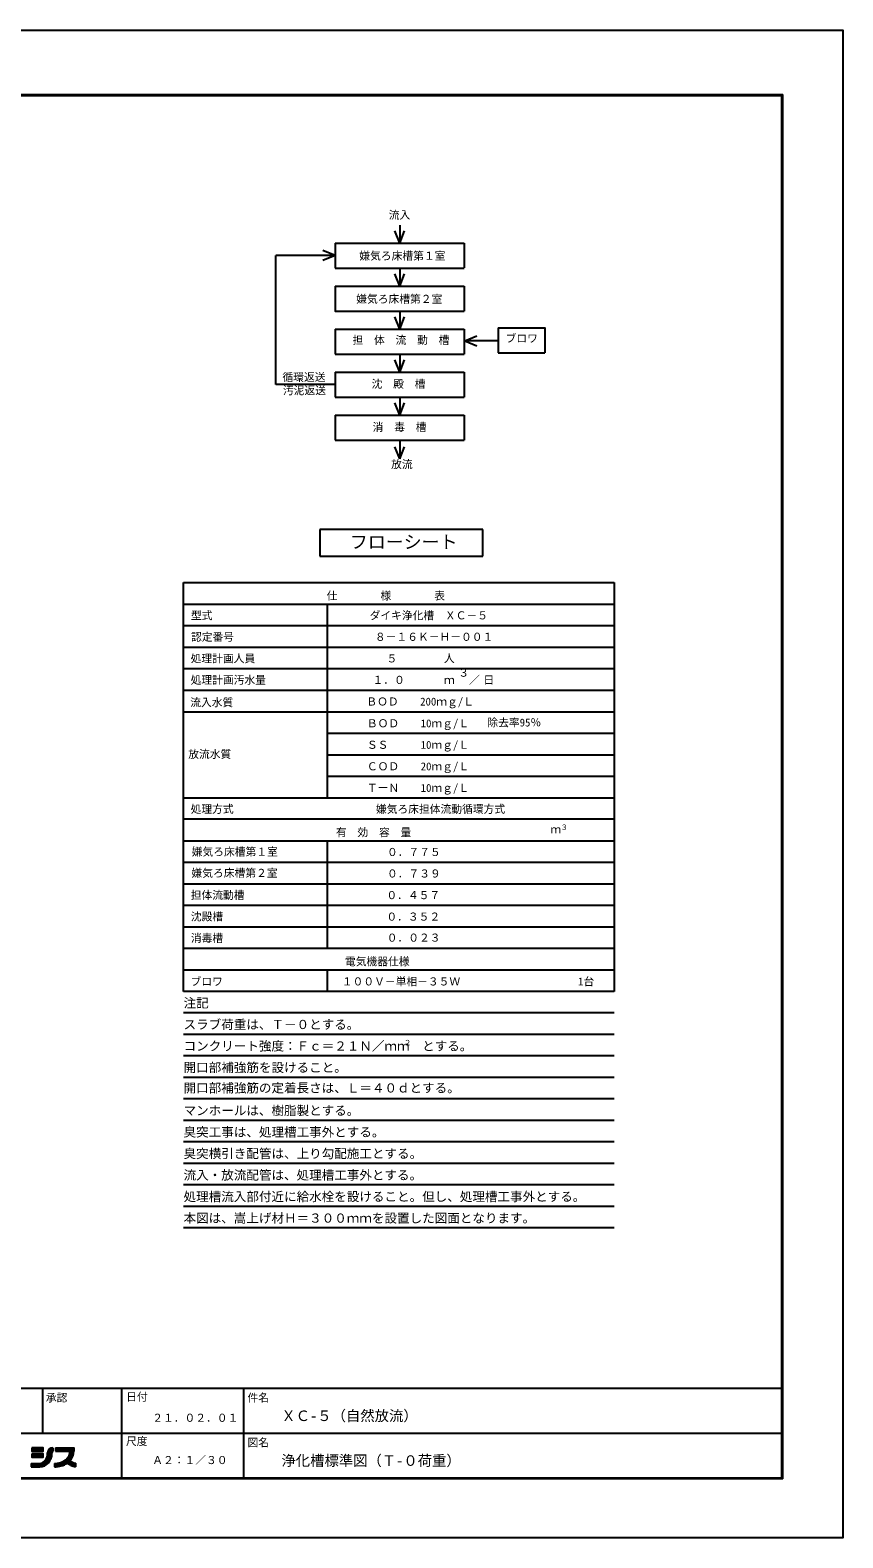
# Model space of a CAD drawing. Units: millimetres, scale not verified. Extents: x -8910 to 8910, y -6308 to 6308.
# Drawn here: x 2114 to 8910, y -6308 to 6308 of the extents above; entities that cross this region are included whole.
import ezdxf
from ezdxf.enums import TextEntityAlignment as Align

# ---------------------------------------------------------------- set-up
doc = ezdxf.new("R2010")
doc.units = ezdxf.units.MM
doc.header["$LTSCALE"] = 30
for name, color, linetype, lineweight in [('0-7_水管', 4, 'Continuous', 25), ('0-8_図面枠', 7, 'Continuous', 25), ('0-9_Axis_waku', 7, 'Continuous', 25)]:
    doc.layers.add(name, color=color, linetype=linetype, lineweight=lineweight)
doc.styles.add('ＭＳ ゴシック', font='')
doc.styles.get('ＭＳ ゴシック').set_extended_font_data('MS Gothic')

msp = doc.modelspace()

# ---------------------------------------------------------------- linework, layer by layer
at = {"layer": '0-7_水管', "color": 7}
for p, q in [((5204.59, 4676.28), (5204.59, 4526.28)), ((5204.59, 4526.28), (5163.38, 4628.07)), ((5204.59, 4526.28), (5245.81, 4628.07)), ((4168.1, 3341.75), (4168.1, 4421.73)), ((4664.6, 4421.73), (4168.1, 4421.73)), ((4664.6, 4421.73), (4562.8, 4462.94)), ((4664.6, 4421.73), (4562.8, 4380.51)), ((4664.6, 4526.28), (4664.6, 4317.18)), ((4664.6, 4526.28), (5744.6, 4526.28)), ((5744.6, 4526.28), (5744.6, 4317.56)), ((4664.6, 4316.29), (5744.6, 4316.29)), ((5204.59, 4316.29), (5204.59, 4166.29)), ((4664.6, 4166.29), (5744.6, 4166.29)), ((5204.59, 4166.29), (5163.38, 4268.08)), ((5204.59, 4166.29), (5245.81, 4268.08)), ((5744.6, 4166.29), (5744.6, 3956.3)), ((5204.59, 3956.3), (5204.59, 3806.3)), ((4664.6, 3806.3), (4664.6, 3597.19)), ((4664.6, 3806.3), (5744.6, 3806.3)), ((5204.59, 3806.3), (5163.38, 3908.09)), ((5204.59, 3806.3), (5245.81, 3908.09)), ((5744.6, 3806.3), (5744.6, 3597.58)), ((6026.86, 3816.86), (6026.86, 3607.76)), ((5748.07, 3708.66), (5849.86, 3749.88)), ((5748.07, 3708.66), (5849.86, 3667.45)), ((6026.86, 3708.66), (5748.07, 3708.66)), ((4664.6, 3596.3), (5744.6, 3596.3)), ((5204.59, 3446.31), (5163.38, 3548.09)), ((5204.59, 3596.3), (5204.59, 3446.31)), ((5204.59, 3446.31), (5245.81, 3548.09)), ((6026.86, 3606.87), (6419.1, 3606.87)), ((4664.6, 3446.31), (4664.6, 3237.2)), ((4664.6, 3446.31), (5744.6, 3446.31)), ((5744.6, 3446.31), (5744.6, 3237.59)), ((4664.6, 3341.75), (4168.1, 3341.75)), ((4664.6, 3236.31), (5744.6, 3236.31)), ((5204.59, 3087.21), (5163.38, 3188.99)), ((5204.59, 3237.2), (5204.59, 3087.21)), ((5204.59, 3087.21), (5245.81, 3188.99)), ((4664.6, 3086.31), (4664.6, 2877.21)), ((4664.6, 3086.31), (5744.6, 3086.31)), ((5744.6, 3086.31), (5744.6, 2877.6)), ((4664.6, 2876.32), (5744.6, 2876.32)), ((5204.59, 2719.7), (5163.38, 2821.49)), ((5204.59, 2869.7), (5204.59, 2719.7)), ((5204.59, 2719.7), (5245.81, 2821.49)), ((4536.08, 2130.51), (4536.08, 1905.03)), ((5899.2, 2130.51), (4536.08, 2130.51)), ((5899.2, 1905.03), (5899.2, 2130.51)), ((4536.08, 1905.03), (5899.2, 1905.03))]:
    msp.add_line(p, q, dxfattribs=at)
at = {"layer": '0-7_水管', "color": 3}
for p, q in [((3397.02, 1685.15), (6997.02, 1685.15)), ((3397.02, -1734.86), (3397.02, 1685.15)), ((6997.02, 1685.15), (6997.02, -1734.86)), ((3397.02, 1505.15), (6997.02, 1505.15)), ((4597.01, 1505.15), (4597.01, -114.86)), ((3397.02, 1325.15), (6997.02, 1325.15)), ((3397.02, 1145.15), (6997.02, 1145.15)), ((3397.02, 965.15), (6997.02, 965.15)), ((3397.02, 785.15), (6997.02, 785.15)), ((3397.01, 605.15), (6997.02, 605.15)), ((4597.01, 425.14), (6997.02, 425.14)), ((4597.01, 245.15), (6997.02, 245.15)), ((4597.01, 65.14), (6997.02, 65.14)), ((3397.01, -114.86), (6997.02, -114.86)), ((6997.01, -294.86), (3397, -294.86)), ((3397, -474.86), (6997.01, -474.86)), ((4597, -474.86), (4597, -1374.86)), ((3397, -654.86), (6997.01, -654.86)), ((3397, -834.86), (6997.01, -834.86)), ((3397, -1014.86), (6997.01, -1014.86)), ((3397, -1194.86), (6997.01, -1194.86)), ((3397, -1374.86), (6997.01, -1374.86)), ((3397, -1554.86), (6997.01, -1554.86)), ((4597, -1554.86), (4597, -1734.86)), ((6997.01, -1734.86), (3397, -1734.86)), ((6997.01, -1914.86), (3397, -1914.86)), ((6997.01, -2094.86), (3397, -2094.86)), ((6997.01, -2274.86), (3397, -2274.86)), ((6997.01, -2454.87), (3397, -2454.87)), ((6997.01, -2634.87), (3397, -2634.87)), ((6997.01, -2634.87), (3397, -2634.87)), ((6997.01, -2814.87), (3397, -2814.87)), ((6997.01, -2994.87), (3397, -2994.87)), ((6997.01, -3174.87), (3397, -3174.87)), ((6997.01, -3354.87), (3397, -3354.87)), ((6997.01, -3534.87), (3397, -3534.87)), ((6997.01, -3714.87), (3397, -3714.87))]:
    msp.add_line(p, q, dxfattribs=at)
at = {"layer": '0-7_水管', "color": 7}
for points in [[(4664.6, 4166.29), (4664.6, 3956.3), (5744.6, 3956.3)], [(6026.86, 3816.86), (6419.1, 3816.86), (6419.1, 3606.87)]]:
    msp.add_lwpolyline(points, dxfattribs=at)
at = {"layer": '0-8_図面枠'}
msp.add_lwpolyline([(-8910, -6307.5), (-8910, 6307.5), (8910, 6307.5), (8910, -6307.5)], close=True, dxfattribs=at)
at = {"layer": '0-9_Axis_waku'}
for p, q in [((-7778.4, 5769.9), (8408.4, 5769.9)), ((-7777.8, 5769.3), (8407.8, 5769.3)), ((-7777.2, 5768.7), (8407.2, 5768.7)), ((-7776.6, 5768.1), (8406.6, 5768.1)), ((-7776, 5767.5), (8406, 5767.5)), ((-7775.4, 5766.9), (8405.4, 5766.9)), ((-7774.8, 5766.3), (8404.8, 5766.3)), ((-7774.2, 5765.7), (8404.2, 5765.7)), ((-7773.6, 5765.1), (8403.6, 5765.1)), ((-7773, 5764.5), (8403, 5764.5)), ((-7772.4, 5763.9), (8402.4, 5763.9)), ((-7771.8, 5763.3), (8401.8, 5763.3)), ((-7771.2, 5762.7), (8401.2, 5762.7)), ((-7770.6, 5762.1), (8400.6, 5762.1)), ((-7770, 5761.5), (8400, 5761.5)), ((8400, -5806.5), (8400, 5761.5)), ((8400.6, -5807.1), (8400.6, 5762.1)), ((8401.2, -5807.7), (8401.2, 5762.7)), ((8401.8, -5808.3), (8401.8, 5763.3)), ((8402.4, -5808.9), (8402.4, 5763.9)), ((8403, -5809.5), (8403, 5764.5)), ((8403.6, -5810.1), (8403.6, 5765.1)), ((8404.2, -5810.7), (8404.2, 5765.7)), ((8404.8, -5811.3), (8404.8, 5766.3)), ((8405.4, -5811.9), (8405.4, 5766.9)), ((8406, -5812.5), (8406, 5767.5)), ((8406.6, -5813.1), (8406.6, 5768.1)), ((8407.2, -5813.7), (8407.2, 5768.7)), ((8407.8, -5814.3), (8407.8, 5769.3)), ((8408.4, -5814.9), (8408.4, 5769.9)), ((-7770, -5056.5), (8400, -5056.5)), ((2219.99, -5431.5), (2219.99, -5056.5)), ((2879.99, -5806.5), (2879.99, -5056.5)), ((3900, -5806.5), (3900, -5056.5)), ((239.99, -5431.5), (8399.99, -5431.5)), ((2128.76, -5555.58), (2223.53, -5555.58)), ((2128.76, -5561.58), (2223.53, -5561.58)), ((2128.76, -5567.58), (2223.53, -5567.58)), ((2128.76, -5573.58), (2223.53, -5573.58)), ((2128.76, -5579.58), (2223.53, -5579.58)), ((2128.76, -5609.58), (2223.53, -5609.58)), ((2128.76, -5615.58), (2223.53, -5615.58)), ((2128.76, -5621.58), (2223.53, -5621.58)), ((2128.76, -5627.58), (2223.53, -5627.58)), ((2129.98, -5582.48), (2129.98, -5553.32)), ((2129.98, -5633.51), (2129.98, -5604.35)), ((2135.98, -5582.48), (2135.98, -5553.32)), ((2135.98, -5633.51), (2135.98, -5604.35)), ((2141.98, -5582.48), (2141.98, -5553.32)), ((2141.98, -5633.51), (2141.98, -5604.35)), ((2147.99, -5582.48), (2147.99, -5553.32)), ((2147.99, -5633.51), (2147.99, -5604.35)), ((2153.99, -5582.48), (2153.99, -5553.32)), ((2153.99, -5633.51), (2153.99, -5604.35)), ((2159.99, -5582.48), (2159.99, -5553.32)), ((2159.99, -5633.51), (2159.99, -5604.35)), ((2165.99, -5582.48), (2165.99, -5553.32)), ((2165.99, -5633.51), (2165.99, -5604.35)), ((2171.99, -5582.48), (2171.99, -5553.32)), ((2171.99, -5633.51), (2171.99, -5604.35)), ((2177.99, -5582.48), (2177.99, -5553.32)), ((2177.99, -5633.51), (2177.99, -5604.35)), ((2183.99, -5582.48), (2183.99, -5553.32)), ((2183.99, -5633.51), (2183.99, -5604.35)), ((2189.99, -5582.48), (2189.99, -5553.32)), ((2189.99, -5633.51), (2189.99, -5604.35)), ((2195.99, -5582.48), (2195.99, -5553.32)), ((2195.99, -5633.51), (2195.99, -5604.35)), ((2201.99, -5582.48), (2201.99, -5553.32)), ((2201.99, -5633.51), (2201.99, -5604.35)), ((2207.99, -5582.48), (2207.99, -5553.32)), ((2207.99, -5633.51), (2207.99, -5604.35)), ((2213.99, -5582.48), (2213.99, -5553.32)), ((2213.99, -5633.51), (2213.99, -5604.35)), ((2219.99, -5582.48), (2219.99, -5553.32)), ((2219.99, -5633.51), (2219.99, -5604.35)), ((2223.29, -5675.58), (2269.84, -5675.58)), ((2225.99, -5673.71), (2225.99, -5707.96)), ((2231.06, -5669.58), (2274.3, -5669.58)), ((2231.99, -5668.72), (2231.99, -5705.48)), ((2236.98, -5663.58), (2278.21, -5663.58)), ((2237.99, -5662.4), (2237.99, -5702.51)), ((2241.74, -5657.58), (2281.62, -5657.58)), ((2243.99, -5654.28), (2243.99, -5698.98)), ((2245.68, -5651.58), (2284.59, -5651.58)), ((2248.65, -5645.58), (2287.57, -5645.58)), ((2250, -5643.45), (2250, -5694.85)), ((2251.63, -5639.58), (2289.41, -5639.58)), ((2254.61, -5633.58), (2291.3, -5633.58)), ((2256, -5627.08), (2256, -5690.03)), ((2257.35, -5621.58), (2294.15, -5621.58)), ((2257.58, -5627.58), (2292.87, -5627.58)), ((2258.49, -5615.58), (2295.13, -5615.58)), ((2259.3, -5609.58), (2295.84, -5609.58)), ((2259.8, -5603.58), (2296.27, -5603.58)), ((2259.98, -5597.58), (2296.43, -5597.58)), ((2260.32, -5591.58), (2296.97, -5591.58)), ((2261.51, -5585.58), (2299.23, -5585.58)), ((2261.99, -5583.93), (2261.99, -5684.42)), ((2263.63, -5579.58), (2303.72, -5579.58)), ((2266.82, -5573.58), (2303.72, -5573.58)), ((2268, -5572.44), (2268, -5677.83)), ((2271.4, -5567.58), (2303.72, -5567.58)), ((2274, -5564.97), (2274, -5670.02)), ((2278.14, -5561.58), (2303.72, -5561.58)), ((2280, -5560.31), (2280, -5660.52)), ((2286, -5557.07), (2286, -5648.43)), ((2289.83, -5555.58), (2303.72, -5555.58)), ((2292, -5554.92), (2292, -5631.05)), ((2298, -5553.69), (2298, -5588.02)), ((2303.72, -5553.32), (2303.72, -5582.48)), ((2325.59, -5553.32), (2325.59, -5582.48)), ((2325.59, -5555.58), (2478.68, -5555.58)), ((2325.59, -5561.58), (2478.68, -5561.58)), ((2325.59, -5567.58), (2478.68, -5567.58)), ((2325.59, -5573.58), (2478.68, -5573.58)), ((2325.59, -5579.58), (2478.64, -5579.58)), ((2325.59, -5582.48), (2449.52, -5582.48)), ((2327.97, -5582.48), (2327.97, -5553.32)), ((2333.98, -5582.48), (2333.98, -5553.32)), ((2339.98, -5582.48), (2339.98, -5553.32)), ((2345.98, -5582.48), (2345.98, -5553.32)), ((2351.98, -5582.48), (2351.98, -5553.32)), ((2357.98, -5582.48), (2357.98, -5553.32)), ((2363.98, -5582.48), (2363.98, -5553.32)), ((2369.98, -5582.48), (2369.98, -5553.32)), ((2369.98, -5706.69), (2369.98, -5676.28)), ((2372.03, -5675.58), (2469.6, -5675.58)), ((2375.98, -5582.48), (2375.98, -5553.32)), ((2375.98, -5704.91), (2375.98, -5674.14)), ((2381.98, -5582.48), (2381.98, -5553.32)), ((2381.98, -5702.9), (2381.98, -5671.7)), ((2386.67, -5669.58), (2457.63, -5669.58)), ((2387.98, -5582.48), (2387.98, -5553.32)), ((2387.98, -5700.65), (2387.98, -5668.95)), ((2393.98, -5582.48), (2393.98, -5553.32)), ((2393.98, -5698.16), (2393.98, -5665.84)), ((2397.94, -5663.58), (2447.96, -5663.58)), ((2399.98, -5582.48), (2399.98, -5553.32)), ((2399.98, -5695.39), (2399.98, -5662.34)), ((2405.98, -5582.48), (2405.98, -5553.32)), ((2405.98, -5692.34), (2405.98, -5658.4)), ((2407.14, -5657.58), (2449.81, -5657.58)), ((2411.98, -5582.48), (2411.98, -5553.32)), ((2411.98, -5688.97), (2411.98, -5653.93)), ((2414.86, -5651.58), (2454.63, -5651.58)), ((2417.98, -5582.48), (2417.98, -5553.32)), ((2417.98, -5685.26), (2417.98, -5648.84)), ((2421.43, -5645.58), (2458.91, -5645.58)), ((2423.98, -5582.48), (2423.98, -5553.32)), ((2423.98, -5681.94), (2423.98, -5642.97)), ((2427.05, -5639.58), (2462.7, -5639.58)), ((2429.99, -5582.48), (2429.99, -5553.32)), ((2429.99, -5686.39), (2429.99, -5636.05)), ((2431.88, -5633.58), (2466.02, -5633.58)), ((2435.99, -5582.48), (2435.99, -5553.32)), ((2435.99, -5690.41), (2435.99, -5627.62)), ((2436.01, -5627.58), (2468.91, -5627.58)), ((2439.51, -5621.58), (2471.39, -5621.58)), ((2441.99, -5582.48), (2441.99, -5553.32)), ((2441.99, -5694.05), (2441.99, -5616.56)), ((2442.42, -5615.58), (2473.49, -5615.58)), ((2444.81, -5609.58), (2475.22, -5609.58)), ((2446.68, -5603.58), (2476.59, -5603.58)), ((2447.99, -5582.48), (2447.99, -5553.32)), ((2447.99, -5697.36), (2447.99, -5598.03)), ((2448.07, -5597.58), (2477.61, -5597.58)), ((2449, -5591.58), (2478.29, -5591.58)), ((2449.46, -5585.58), (2478.64, -5585.58)), ((2453.99, -5652.43), (2453.99, -5553.32)), ((2453.99, -5700.36), (2453.99, -5667.46)), ((2459.99, -5643.95), (2459.99, -5553.32)), ((2465.99, -5633.63), (2465.99, -5553.32)), ((2465.99, -5705.58), (2465.99, -5673.92)), ((2471.99, -5619.98), (2471.99, -5553.32)), ((2471.99, -5705.58), (2471.99, -5676.61)), ((2121.47, -5684.54), (2121.47, -5713.7)), ((2121.47, -5684.54), (2194.37, -5684.54)), ((2121.47, -5687.58), (2258.73, -5687.58)), ((2121.47, -5693.58), (2251.67, -5693.58)), ((2121.47, -5699.58), (2243.04, -5699.58)), ((2121.47, -5705.58), (2231.78, -5705.58)), ((2121.47, -5711.58), (2213.73, -5711.58)), ((2121.47, -5713.7), (2194.37, -5713.7)), ((2123.98, -5684.54), (2123.98, -5713.7)), ((2129.98, -5684.54), (2129.98, -5713.7)), ((2135.98, -5684.54), (2135.98, -5713.7)), ((2141.98, -5684.54), (2141.98, -5713.7)), ((2147.99, -5684.54), (2147.99, -5713.7)), ((2153.99, -5684.54), (2153.99, -5713.7)), ((2159.99, -5684.54), (2159.99, -5713.7)), ((2165.99, -5684.54), (2165.99, -5713.7)), ((2171.99, -5684.54), (2171.99, -5713.7)), ((2177.99, -5684.54), (2177.99, -5713.7)), ((2183.99, -5684.54), (2183.99, -5713.7)), ((2189.99, -5684.54), (2189.99, -5713.7)), ((2195.99, -5684.54), (2195.99, -5713.7)), ((2201.99, -5684.54), (2201.99, -5713.7)), ((2207.99, -5682.63), (2207.99, -5712.65)), ((2211.29, -5681.58), (2264.7, -5681.58)), ((2213.99, -5680.53), (2213.99, -5711.52)), ((2219.99, -5677.59), (2219.99, -5709.96)), ((2318.3, -5684.53), (2318.3, -5713.68)), ((2318.3, -5687.58), (2414.3, -5687.58)), ((2318.3, -5693.58), (2403.61, -5693.58)), ((2318.3, -5699.58), (2390.64, -5699.58)), ((2318.3, -5705.58), (2373.79, -5705.58)), ((2318.3, -5711.58), (2346.91, -5711.58)), ((2321.97, -5713.65), (2321.97, -5684.49)), ((2327.97, -5713.45), (2327.97, -5684.25)), ((2333.98, -5713.06), (2333.98, -5683.8)), ((2339.98, -5712.48), (2339.98, -5683.13)), ((2345.98, -5711.72), (2345.98, -5682.23)), ((2349.61, -5681.58), (2485.55, -5681.58)), ((2351.98, -5710.76), (2351.98, -5681.11)), ((2357.98, -5709.61), (2357.98, -5679.75)), ((2363.98, -5708.25), (2363.98, -5678.14)), ((2431.71, -5687.58), (2493.26, -5687.58)), ((2441.17, -5693.58), (2493.26, -5693.58)), ((2452.37, -5699.58), (2493.26, -5699.58)), ((2466.14, -5705.58), (2493.26, -5705.58)), ((2477.99, -5705.58), (2477.99, -5678.99)), ((2483.99, -5705.58), (2483.99, -5681.08)), ((2484.55, -5711.58), (2493.26, -5711.58)), ((2489.99, -5705.58), (2489.99, -5682.9)), ((2493.26, -5683.78), (2493.26, -5713.7)), ((8408.4, -5814.9), (-7778.4, -5814.9)), ((8407.8, -5814.3), (-7777.8, -5814.3)), ((8407.2, -5813.7), (-7777.2, -5813.7)), ((8406.6, -5813.1), (-7776.6, -5813.1)), ((8406, -5812.5), (-7776, -5812.5)), ((8405.4, -5811.9), (-7775.4, -5811.9)), ((8404.8, -5811.3), (-7774.8, -5811.3)), ((8404.2, -5810.7), (-7774.2, -5810.7)), ((8403.6, -5810.1), (-7773.6, -5810.1)), ((8403, -5809.5), (-7773, -5809.5)), ((8402.4, -5808.9), (-7772.4, -5808.9)), ((8401.8, -5808.3), (-7771.8, -5808.3)), ((8401.2, -5807.7), (-7771.2, -5807.7)), ((8400.6, -5807.1), (-7770.6, -5807.1)), ((-7770, -5806.5), (8400, -5806.5))]:
    msp.add_line(p, q, dxfattribs=at)
for points in [[(2128.76, -5553.32), (2128.76, -5582.48), (2223.53, -5582.48), (2223.53, -5553.32)], [(2128.76, -5604.35), (2128.76, -5633.51), (2223.53, -5633.51), (2223.53, -5604.35)]]:
    msp.add_lwpolyline(points, close=True, dxfattribs=at)
msp.add_lwpolyline([(2325.59, -5553.32), (2478.68, -5553.32), (2478.68, -5582.48)], dxfattribs=at)
msp.add_arc((2303.72, -5597.06), 43.74, 90, 180, dxfattribs=at)
for centre, major_axis, ratio, start_param, end_param in [((2194.37, -5597.06), (0, 87.48), 0.75, 3.14159265, 4.71238898), ((2194.37, -5597.06), (0, 116.64), 0.875, 3.14159265, 4.71238898), ((2303.72, -5597.06), (0, 14.58), 0.5, 6.28318531, 7.85398163), ((2318.3, -5582.48), (131.22, 0), 0.7777, 4.71238898, 6.28318531), ((2534.57, -5586.92), (-131.22, 0), 0.7777, 0.82774402, 1.25047957), ((2318.3, -5582.48), (160.38, 0), 0.8181, 5.63139048, 6.28318531), ((2318.3, -5582.48), (160.38, 0), 0.8181, 4.71238898, 5.42754547), ((2534.57, -5586.92), (-160.38, 0), 0.8181, 0.80544324, 1.31023957)]:
    msp.add_ellipse(centre, major_axis=major_axis, ratio=ratio, start_param=start_param, end_param=end_param, dxfattribs=at)

# ---------------------------------------------------------------- texts
at = {"layer": '0-7_水管', "style": 'ＭＳ ゴシック'}
for s, height, p in [('流入', 65.98, (5112.85, 4708.7)), ('嫌気ろ床槽第１室', 65.98, (4866.82, 4366.64)), ('嫌気ろ床槽第２室', 65.98, (4840.89, 4005.31)), ('担\u3000体\u3000流\u3000動\u3000槽', 65.98, (4809.76, 3661.76)), ('ブロワ', 65.98, (6089.76, 3676.03)), ('循環返送', 65.98, (4223.77, 3351.38)), ('汚泥返送', 65.98, (4228.21, 3240.22)), ('沈\u3000殿\u3000槽', 65.98, (4969.27, 3294.69)), ('消\u3000毒\u3000槽', 65.98, (4978.17, 2933.35)), ('放流', 65.98, (5132.48, 2622.49)), ('フローシート', 110, (4787.44, 1937.26)), ('仕\u3000\u3000\u3000\u3000様\u3000\u3000\u3000\u3000表', 65.98, (4593.41, 1522.55)), ('型式', 65.98, (3458.82, 1357.54)), ('ダイキ浄化槽\u3000ＸＣ－５', 65.98, (4952.81, 1357.54)), ('認定番号', 65.98, (3458.82, 1177.55)), ('８－１６Ｋ－Ｈ－００１', 65.98, (4997.15, 1178.1)), ('処理計画人員\u3000', 65.98, (3455.82, 997.55)), ('５', 65.98, (5094.42, 997.55)), ('人', 65.98, (5574.42, 997.55)), ('処理計画汚水量', 65.98, (3455.82, 817.55)), ('１．０', 65.98, (4977.2, 817.55)), ('ｍ', 65.98, (5574.42, 817.55)), ('３', 65.98, (5694.42, 877.55)), ('／', 65.98, (5784.42, 817.55)), ('日', 65.98, (5904.42, 817.55)), ('流入水質', 65.98, (3452.53, 629.44)), ('ＢＯＤ\u3000\u3000200ｍｇ/Ｌ', 65.98, (4925.63, 636.71)), ('ＢＯＤ\u3000\u300010ｍｇ/Ｌ', 65.98, (4929.97, 454.55)), ('除去率95％', 65.98, (5937.69, 461.49)), ('放流水質', 65.98, (3435.71, 197.03)), ('ＳＳ\u3000\u3000\u300010ｍｇ/Ｌ', 65.98, (4929.97, 274.56)), ('ＣＯＤ\u3000\u300020ｍｇ/Ｌ', 65.98, (4929.97, 94.55)), ('ＴーＮ\u3000\u300010ｍｇ/Ｌ', 65.98, (4929.97, -85.45)), ('処理方式\u3000\u3000\u3000', 65.98, (3455.81, -262.46)), ('嫌気ろ床担体流動循環方式', 65.98, (5005.65, -262.46)), ('有\u3000効\u3000容\u3000量', 65.98, (4670.81, -457.46)), ('ｍ', 65.98, (6464.45, -432.69)), ('３', 43.99, (6549.6, -397.26)), ('嫌気ろ床槽第１室', 65.98, (3465.4, -619.73)), ('０．７７５', 65.98, (5097.95, -622.46)), ('嫌気ろ床槽第２室', 65.98, (3463.15, -797.54)), ('０．７３９', 65.98, (5097.95, -802.46)), ('担体流動槽', 65.98, (3457, -982.47)), ('０．４５７', 65.98, (5093.09, -983.19)), ('沈殿槽', 65.98, (3458.21, -1162.46)), ('０．３５２', 65.98, (5093.09, -1163.19)), ('消毒槽', 65.98, (3458.21, -1342.46)), ('０．０２３', 65.98, (5095.85, -1339.13)), ('電気機器仕様', 65.98, (4746.41, -1537.46)), ('ブロワ', 65.98, (3455.21, -1705.46)), ('１００Ｖ－単相－３５Ｗ', 65.98, (4720.31, -1705.46)), ('1台', 65.98, (6696.11, -1705.46)), ('注記', 76.98, (3397, -1893.67)), ('スラブ荷重は、Ｔ－０とする。', 76.98, (3397, -2073.67)), ('コンクリート強度：Ｆｃ＝２１Ｎ／ｍｍ\u3000とする。', 76.98, (3397, -2253.67)), ('２', 43.99, (5240.23, -2199.54)), ('開口部補強筋を設けること。', 76.98, (3397, -2433.67)), ('開口部補強筋の定着長さは、Ｌ＝４０ｄとする。', 76.98, (3397, -2604.46)), ('マンホールは、樹脂製とする。', 76.98, (3397, -2793.67)), ('臭突工事は、処理槽工事外とする。', 76.98, (3397, -2973.67)), ('臭突横引き配管は、上り勾配施工とする。', 76.98, (3397, -3153.68)), ('流入・放流配管は、処理槽工事外とする。', 76.98, (3397, -3333.68)), ('処理槽流入部付近に給水栓を設けること。但し、処理槽工事外とする。', 76.98, (3397, -3513.68)), ('本図は、嵩上げ材Ｈ＝３００ｍｍを設置した図面となります。', 76.98, (3397, -3693.68))]:
    msp.add_text(s, height=height, dxfattribs=at).set_placement(p, align=Align.BOTTOM_LEFT)
at = {"layer": '0-9_Axis_waku', "style": 'ＭＳ ゴシック'}
for s, height, p in [('承認', 65.98, (2245.21, -5187.88)), ('日付', 65.98, (2916.79, -5180.44)), ('件名', 65.98, (3931.47, -5187.88)), ('２１．０２．０１', 65.98, (3134.99, -5356.5)), ('ＸＣ-５（自然放流）', 87.98, (4214.99, -5356.5)), ('尺度', 65.98, (2915.31, -5552.35)), ('図名', 65.98, (3931.47, -5562.88)), ('Ａ２：１／３０', 65.98, (3134.99, -5710.05)), ('浄化槽標準図（Ｔ-０荷重）', 87.98, (4214.99, -5731.5))]:
    msp.add_text(s, height=height, dxfattribs=at).set_placement(p, align=Align.BOTTOM_LEFT)

doc.saveas('drawing.dxf')
